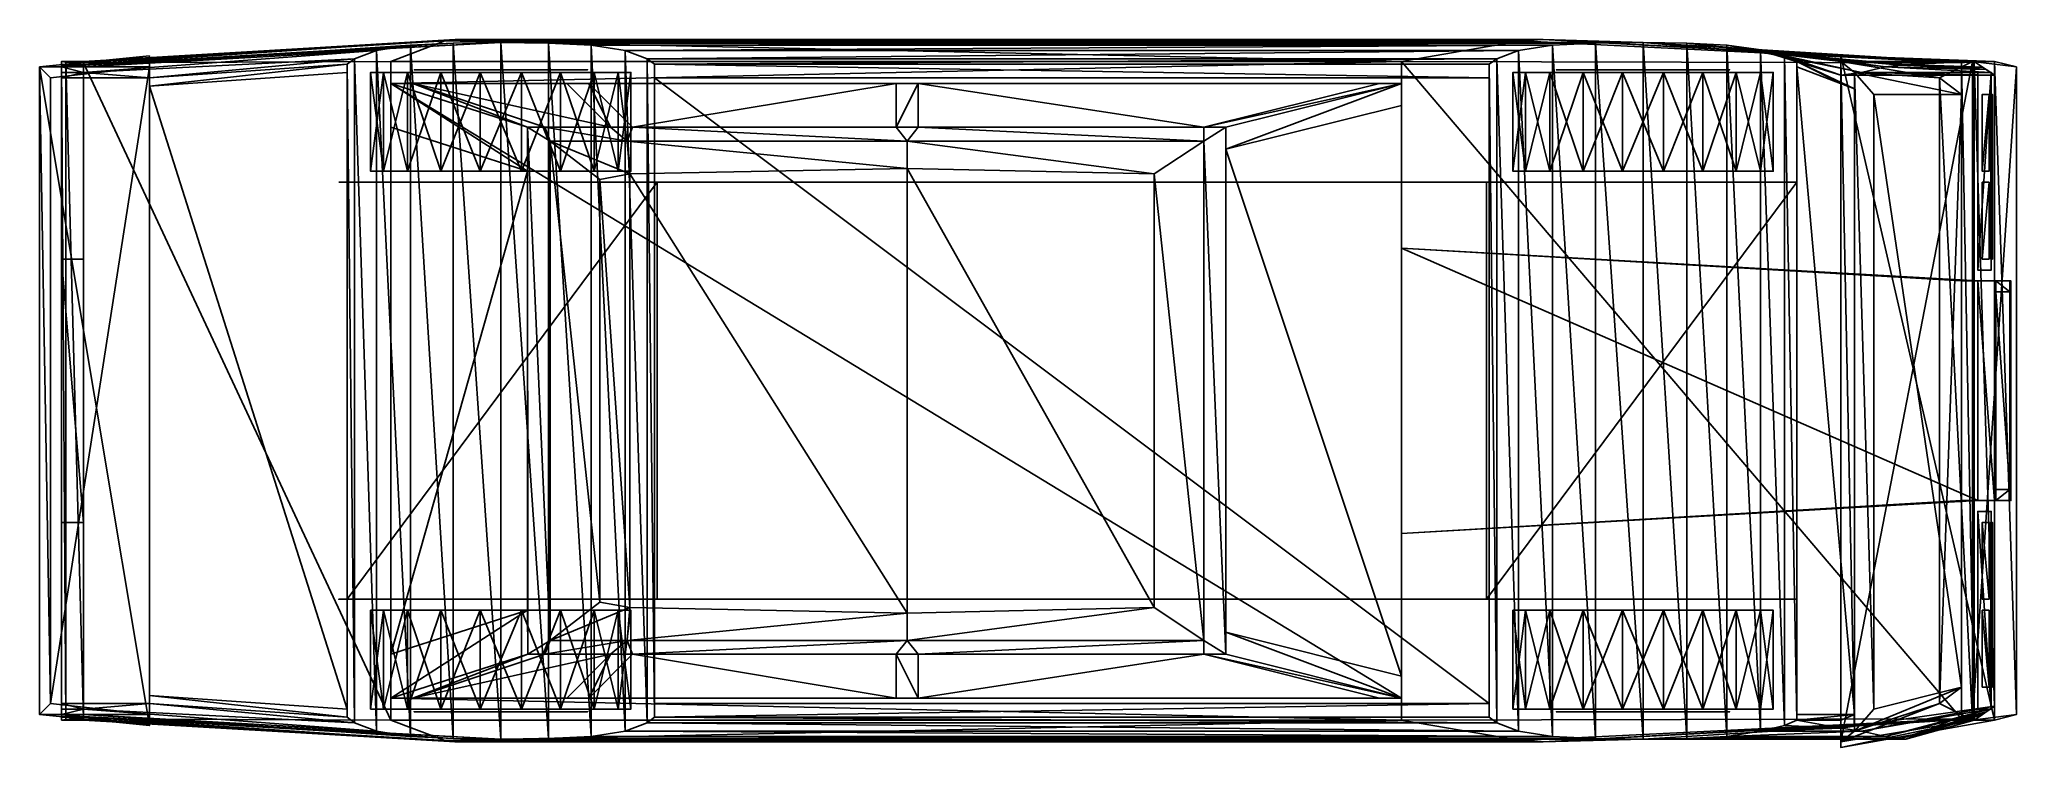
# Model space of a CAD drawing. Extents: x -756 to -576, y 543 to 608.
import ezdxf

# ---------------------------------------------------------------- set-up
doc = ezdxf.new("R2010")
doc.units = 0
for name, color, linetype in [('VV-BLACK', 8, 'CONTINUOUS'), ('VV-BODY', 16, 'CONTINUOUS'), ('VV-GLASS', 8, 'CONTINUOUS'), ('VV-HUB', 15, 'CONTINUOUS'), ('VV-LITE', 15, 'CONTINUOUS'), ('VV-RED', 9, 'CONTINUOUS'), ('VV-ROOF', 16, 'CONTINUOUS'), ('VV-SILV', 15, 'CONTINUOUS'), ('VV-TIRE', 8, 'CONTINUOUS'), ('VV-YELLO', 10, 'CONTINUOUS')]:
    doc.layers.add(name, color=color, linetype=linetype)

msp = doc.modelspace()

# ---------------------------------------------------------------- meshes
at = {"layer": 'VV-BLACK'}
mesh = msp.add_polyface(dxfattribs=at)
corners = [(-756, 605.499878, 17.999819), (-746, 606.499878, 17.99976), (-746, 545.499878, 17.999472), (-756, 546.499878, 17.999472), (-746.000977, 605.499878, 11.999017), (-746, 546.499878, 11.999673), (-755, 604.499878, 11.999316), (-755, 547.499878, 11.999673), (-704, 551.999878, 53.999763), (-702, 551.999878, 53.999763), (-706, 547.999878, 37.999924), (-708, 547.999878, 37.999924), (-678, 551.999878, 53.999763), (-676, 551.999878, 53.999763), (-676, 547.999878, 37.999924), (-678, 547.999878, 37.999924), (-577.892822, 584.999878, 32), (-576.607178, 584.999878, 20.000061), (-576.607178, 566.999878, 19.99971), (-577.892822, 566.999878, 32), (-724, 603.999878, 37.999897), (-632, 603.999878, 37.999897), (-632, 547.999878, 37.999924), (-724, 547.999878, 37.999924), (-704, 599.999878, 53.999706), (-702, 599.999878, 53.999706), (-706, 603.999878, 37.999897), (-708, 603.999878, 37.999897), (-678, 599.999878, 53.999706), (-676, 599.999878, 53.999706), (-676, 603.999878, 37.999897), (-678, 603.999878, 37.999897), (-590.759888, 604.999878, 10.688598), (-583.001282, 604.499878, 8.998828), (-581.00177, 602.999756, 5.998832), (-589.00177, 602.999756, 5.998832), (-581.001221, 548.999756, 5.99923), (-589.001221, 546.999756, 5.99923), (-590.759399, 544.999878, 10.689202), (-583.000916, 547.499756, 8.999524), (-580.000916, 605.999878, 13.999251), (-580.000488, 545.999878, 13.999578), (-592.000916, 605.999878, 13.999251), (-592.000488, 543.999878, 13.999578), (-578.000488, 605.999878, 18.999769), (-576.000488, 605.499878, 18.999769), (-576.000916, 605.499878, 13.999251), (-576.000488, 546.499878, 13.999578), (-576.000427, 546.499878, 18.999481), (-578.000427, 545.999878, 18.999481), (-592.000427, 543.499878, 18.999481), (-592.000488, 606.499878, 18.999769), (-596.000671, 605.499878, 10.688888), (-590.759521, 603.499878, 10.688888), (-590.759277, 546.499878, 10.689343), (-596.00061, 546.499878, 10.689343), (-602.356689, 607.499878, 23.859879), (-599.312073, 606.999878, 21.235069), (-599.312012, 544.999878, 21.234753), (-602.356323, 544.499878, 23.860092), (-597.134277, 606.499878, 17.856339), (-597.134216, 545.499878, 17.856043), (-596.00061, 605.999878, 13.999493), (-596.000488, 545.999878, 13.999578), (-610.000122, 607.736694, 26.071129), (-606.018982, 607.674194, 25.516977), (-606.018921, 544.325562, 25.517042), (-610.000122, 544.263062, 26.071152), (-621.330017, 606.999878, 20.2477), (-618.234985, 607.499878, 23.358469), (-618.234009, 544.499878, 23.358683), (-621.330017, 544.999878, 20.247381), (-614.331726, 607.674194, 25.364637), (-614.331482, 544.325562, 25.364693), (-624.000977, 604.499878, 7.999319), (-624.000977, 605.749878, 11.999217), (-624.000977, 546.249878, 11.999513), (-624.000977, 547.499878, 7.999457), (-623.315979, 606.249878, 16.334389), (-623.315979, 545.749878, 16.334112), (-700.000977, 604.499878, 7.999315), (-700.000977, 547.499878, 7.999451), (-705.770996, 607.499878, 23.326057), (-702.67395, 606.999878, 20.228989), (-702.67395, 544.999878, 20.228682), (-705.770996, 544.499878, 23.326271), (-700.686035, 606.249878, 16.326029), (-700.686035, 545.749878, 16.325752), (-700.000977, 605.749878, 11.999337), (-700.000977, 546.249878, 11.999635), (-722.229004, 607.499878, 23.326029), (-718.327026, 607.674194, 25.314617), (-718.327026, 544.325562, 25.314672), (-722.229004, 544.499878, 23.326242), (-714, 607.736694, 26.000017), (-714, 544.263062, 26.000042), (-709.67395, 607.674194, 25.314617), (-709.67395, 544.325562, 25.314672), (-728.000977, 604.999878, 8.99912), (-728.000977, 605.749878, 11.999217), (-728.000977, 546.249878, 11.999513), (-728.000977, 546.999878, 8.999591), (-727.314941, 606.249878, 16.32593), (-727.314941, 545.749878, 16.325663), (-725.327026, 606.999878, 20.228899), (-725.327026, 544.999878, 20.228592), (-746.000977, 603.749878, 11.999217), (-746.000977, 548.249878, 11.999513), (-728.000977, 556.999878, 8.999586), (-624.25, 556.999878, 8.999586), (-596.000671, 556.999878, 10.689253), (-596.00061, 556.999878, 27.000011), (-728.75, 556.999878, 27.000011), (-728.000977, 594.999878, 8.999233), (-624.25, 594.999878, 8.999233), (-596.000671, 594.999878, 10.688898), (-596.00061, 594.999878, 27.000008), (-728.75, 594.999878, 27.000008), (-699.75, 556.999878, 8.999586), (-699.75, 594.999878, 8.999233)]
mesh.append_faces([[corners[k] for k in face] for face in [(108, 111, 112)]], dxfattribs={"vtx0": -1})
mesh.append_faces([[corners[k] for k in face] for face in [(108, 110, 111)]], dxfattribs={"vtx0": -1, "vtx2": -1})
mesh.append_faces([[corners[k] for k in face] for face in [(117, 116, 113)]], dxfattribs={"vtx1": -1})
mesh.append_faces([[corners[k] for k in face] for face in [(116, 115, 113)]], dxfattribs={"vtx1": -1, "vtx2": -1})
mesh.append_faces([[corners[k] for k in face] for face in [(2, 1, 0), (0, 3, 2), (5, 4, 1), (1, 2, 5), (7, 6, 4), (4, 5, 7), (5, 2, 3), (3, 7, 5), (10, 9, 8), (8, 11, 10), (14, 13, 12), (12, 15, 14), (18, 17, 16), (16, 19, 18), (22, 21, 20), (20, 23, 22), (0, 1, 4), (4, 6, 0), (26, 25, 24), (24, 27, 26), (30, 29, 28), (28, 31, 30), (32, 33, 34), (34, 35, 32), (35, 34, 36), (36, 37, 35), (36, 39, 38), (38, 37, 36), (34, 33, 39), (39, 36, 34), (32, 35, 37), (37, 38, 32), (33, 40, 41), (41, 39, 33), (42, 40, 33), (33, 32, 42), (39, 41, 43), (43, 38, 39), (40, 44, 45), (45, 46, 40), (47, 46, 45), (45, 48, 47), (41, 40, 46), (46, 47, 41), (48, 49, 41), (41, 47, 48), (41, 49, 50), (50, 43, 41), (48, 45, 44), (44, 49, 48), (51, 44, 40), (40, 42, 51), (40, 42, 43), (43, 41, 40), (49, 44, 51), (51, 50, 49), (50, 51, 42), (42, 43, 50), (42, 32, 38), (38, 43, 42), (52, 53, 54), (54, 55, 52), (56, 57, 58), (58, 59, 56), (57, 60, 61), (61, 58, 57), (60, 62, 63), (63, 61, 60), (62, 52, 55), (55, 63, 62), (64, 65, 66), (66, 67, 64), (65, 56, 59), (59, 66, 65), (68, 69, 70), (70, 71, 68), (69, 72, 73), (73, 70, 69), (72, 64, 67), (67, 73, 72), (74, 75, 76), (76, 77, 74), (75, 78, 79), (79, 76, 75), (78, 68, 71), (71, 79, 78), (80, 74, 77), (77, 81, 80), (82, 83, 84), (84, 85, 82), (83, 86, 87), (87, 84, 83), (86, 88, 89), (89, 87, 86), (88, 80, 81), (81, 89, 88), (90, 91, 92), (92, 93, 90), (91, 94, 95), (95, 92, 91), (94, 96, 97), (97, 95, 94), (96, 82, 85), (85, 97, 96), (98, 99, 100), (100, 101, 98), (99, 102, 103), (103, 100, 99), (102, 104, 105), (105, 103, 102), (104, 90, 93), (93, 105, 104), (106, 98, 101), (101, 107, 106), (7, 3, 0), (0, 6, 7), (108, 109, 110), (115, 114, 113), (119, 118, 108), (108, 113, 119), (115, 110, 109), (109, 114, 115)]], dxfattribs={"vtx2": -1})
at = {"layer": 'VV-BODY'}
mesh = msp.add_polyface(dxfattribs=at)
corners = [(-754, 605.999878, 28.652649), (-753.599976, 605.999878, 33.999996), (-753.599976, 545.999878, 34.000004), (-754, 545.999878, 28.652653), (-752, 605.874878, 35.120228), (-752, 546.124878, 35.120255), (-724, 605.999878, 37.999836), (-724, 545.999878, 37.999844), (-632, 605.999878, 37.999817), (-580.99353, 605.874878, 32.114517), (-580.99353, 546.124878, 32.114555), (-632, 545.999878, 37.999825), (-579.8479, 605.999878, 31.011627), (-579.8479, 545.999878, 31.011631), (-578.00061, 604.749878, 18.999609), (-578.000488, 547.249878, 18.999691), (-632, 588.999878, 37.999908), (-579.523682, 585.999878, 33.141079), (-579.523682, 565.999878, 33.141079), (-632, 562.999878, 37.99992), (-724, 547.999878, 37.999924), (-632, 547.999878, 37.999893), (-754, 587.999878, 28.652649), (-752, 587.999878, 28.652649), (-752, 563.999878, 28.652653), (-754, 563.999878, 28.652653), (-752, 587.999878, 17.999708), (-752, 563.999878, 18.000063), (-724, 603.999878, 37.999916), (-632, 603.999878, 37.999886), (-632, 562.999878, 37.99992), (-579.523682, 565.999878, 33.141079), (-580.993408, 565.999878, 32.11462), (-579.8479, 565.999878, 31.011339), (-578, 565.999878, 19), (-752, 546.124878, 35.120255), (-724, 545.999878, 37.999844), (-719.098999, 544.124878, 32.119164), (-632, 545.999878, 37.999855), (-621.142029, 544.124878, 32.115894), (-580.99353, 546.124878, 32.114555), (-579.8479, 545.999878, 31.011341), (-581.919189, 545.999878, 31.011211), (-619.098999, 543.999878, 31.008713), (-718.168945, 543.999878, 31.002123), (-752, 545.999878, 34.000153), (-753.599976, 545.999878, 34.000004), (-752, 545.999878, 28.652653), (-754, 545.999878, 28.652653), (-752, 546.263062, 26.000042), (-714.015015, 544.263062, 26.000042), (-610.000122, 544.263062, 26.071152), (-586.06543, 544.263062, 26.071213), (-579.087891, 546.513916, 26.071291), (-579.002686, 546.571777, 25.517271), (-586.530579, 544.325562, 25.517042), (-578.747803, 546.744141, 23.860092), (-587.921082, 544.499878, 23.860092), (-578.344116, 547.017395, 21.235043), (-590.124329, 544.999878, 21.235043), (-578.000488, 547.249878, 18.999691), (-592.000488, 545.249878, 18.999691), (-596.000488, 545.999878, 13.999578), (-592.000488, 545.999878, 13.999578), (-590.759277, 546.499878, 10.689172), (-596.00061, 546.499878, 10.689172), (-597.134216, 545.499878, 17.856333), (-599.312073, 544.999878, 21.235043), (-602.356323, 544.499878, 23.860092), (-606.018921, 544.325562, 25.517042), (-614.331482, 544.325562, 25.364693), (-709.67395, 544.325562, 25.314672), (-705.770996, 544.499878, 23.326271), (-618.234009, 544.499878, 23.358683), (-621.330017, 544.999878, 20.247671), (-702.67395, 544.999878, 20.228971), (-700.686035, 545.749878, 16.326042), (-623.315979, 545.749878, 16.334402), (-624.000977, 546.249878, 11.999341), (-700.000977, 546.249878, 11.999461), (-624.000977, 547.499878, 7.999339), (-700.000977, 547.499878, 7.999333), (-752, 546.325562, 25.314672), (-718.327026, 544.325562, 25.314672), (-722.229004, 544.499878, 23.326242), (-752, 546.499878, 23.326242), (-725.327026, 544.999878, 20.228882), (-752, 546.999878, 20.228882), (-727.314941, 545.749878, 16.325953), (-746, 547.499878, 17.999762), (-752, 547.499878, 17.999762), (-728.000977, 546.249878, 11.999341), (-746.000977, 548.249878, 11.999486), (-728.000977, 546.999878, 8.999564), (-632, 588.999878, 37.999908), (-579.523682, 585.999878, 33.141079), (-580.993408, 585.999878, 32.11462), (-579.8479, 585.999878, 31.011683), (-578, 585.999878, 19.000008), (-752, 605.874878, 35.120228), (-724, 605.999878, 37.999798), (-719.098999, 607.874878, 32.119125), (-632, 605.999878, 37.999798), (-621.142029, 607.874878, 32.115868), (-580.99353, 605.874878, 32.114517), (-579.8479, 605.999878, 31.011681), (-581.919189, 605.999878, 31.011551), (-619.098999, 607.999878, 31.009052), (-718.168945, 607.999878, 31.002462), (-752, 605.999878, 34.000145), (-753.599976, 605.999878, 33.999996), (-752, 605.999878, 28.652649), (-754, 605.999878, 28.652649), (-752, 605.736694, 26.000017), (-714.015015, 607.736694, 26.000017), (-610.000122, 607.736694, 26.071129), (-586.065491, 605.736694, 26.071188), (-579.087891, 605.486511, 26.071287), (-579.002686, 605.428589, 25.517267), (-586.530823, 605.674194, 25.516977), (-578.74823, 605.255798, 23.859869), (-587.921509, 605.499878, 23.859869), (-578.344177, 604.981689, 21.234999), (-590.12439, 604.999878, 21.234999), (-578.00061, 604.749878, 18.999609), (-592.00061, 604.749878, 18.999609), (-596.00061, 605.999878, 13.999493), (-592.00061, 603.999878, 13.999462), (-590.759521, 603.499878, 10.689033), (-596.000671, 605.499878, 10.689059), (-597.134277, 606.499878, 17.856276), (-599.312073, 606.999878, 21.234999), (-602.356689, 607.499878, 23.859869), (-606.018982, 607.674194, 25.516977), (-614.331726, 607.674194, 25.364637), (-709.67395, 607.674194, 25.314617), (-705.770996, 607.499878, 23.326057), (-618.234985, 607.499878, 23.358469), (-621.330017, 606.999878, 20.247639), (-702.67395, 606.999878, 20.228928), (-700.686035, 606.249878, 16.325966), (-623.315979, 606.249878, 16.334335), (-624.000977, 605.749878, 11.999389), (-700.000977, 605.749878, 11.999509), (-624.000977, 604.499878, 7.999198), (-700.000977, 604.499878, 7.999193), (-752, 605.674194, 25.314608), (-718.327026, 607.674194, 25.314608), (-722.229004, 607.499878, 23.326029), (-752, 605.499878, 23.326029), (-725.327026, 606.999878, 20.228828), (-752, 604.999878, 20.228828), (-727.314941, 606.249878, 16.325876), (-746, 604.499878, 17.999699), (-752, 604.499878, 17.999699), (-728.000977, 605.749878, 11.999389), (-746.000977, 603.749878, 11.999362), (-728.000977, 604.999878, 8.999263)]
mesh.append_faces([[corners[k] for k in face] for face in [(32, 31, 30), (33, 31, 32), (34, 31, 33), (37, 36, 35), (40, 38, 39), (42, 41, 40), (46, 45, 35), (44, 45, 47), (87, 90, 89), (93, 91, 92), (94, 95, 96), (96, 95, 97), (97, 95, 98), (99, 100, 101), (103, 102, 104), (104, 105, 106), (99, 109, 110), (111, 109, 108), (153, 154, 151), (156, 155, 157)]])
mesh.append_faces([[corners[k] for k in face] for face in [(2, 1, 0), (0, 3, 2), (5, 4, 1), (1, 2, 5), (7, 6, 4), (4, 5, 7), (10, 9, 8), (8, 11, 10), (13, 12, 9), (9, 10, 13), (15, 14, 12), (12, 13, 15), (16, 17, 18), (18, 19, 16), (11, 21, 20), (20, 7, 11), (22, 23, 24), (24, 25, 22), (23, 26, 27), (27, 24, 23), (28, 29, 8), (8, 6, 28), (38, 36, 37), (37, 39, 38), (43, 42, 40), (40, 39, 43), (44, 43, 39), (39, 37, 44), (45, 44, 37), (37, 35, 45), (47, 45, 46), (46, 48, 47), (44, 47, 49), (49, 50, 44), (43, 44, 50), (50, 51, 43), (42, 43, 51), (51, 52, 42), (41, 42, 52), (52, 53, 41), (54, 53, 52), (52, 55, 54), (56, 54, 55), (55, 57, 56), (58, 56, 57), (57, 59, 58), (60, 58, 59), (59, 61, 60), (64, 63, 62), (62, 65, 64), (61, 66, 62), (62, 63, 61), (67, 66, 61), (61, 59, 67), (68, 67, 59), (59, 57, 68), (69, 68, 57), (57, 55, 69), (51, 69, 55), (55, 52, 51), (71, 70, 51), (51, 50, 71), (70, 71, 72), (72, 73, 70), (75, 74, 73), (73, 72, 75), (74, 75, 76), (76, 77, 74), (79, 78, 77), (77, 76, 79), (80, 78, 79), (79, 81, 80), (50, 49, 82), (82, 83, 50), (85, 84, 83), (83, 82, 85), (86, 84, 85), (85, 87, 86), (88, 86, 87), (87, 89, 88), (91, 88, 89), (89, 92, 91), (101, 100, 102), (102, 103, 101), (104, 106, 107), (107, 103, 104), (103, 107, 108), (108, 101, 103), (101, 108, 109), (109, 99, 101), (110, 109, 111), (111, 112, 110), (113, 111, 108), (108, 114, 113), (114, 108, 107), (107, 115, 114), (115, 107, 106), (106, 116, 115), (116, 106, 105), (105, 117, 116), (116, 117, 118), (118, 119, 116), (119, 118, 120), (120, 121, 119), (121, 120, 122), (122, 123, 121), (123, 122, 124), (124, 125, 123), (126, 127, 128), (128, 129, 126), (126, 130, 125), (125, 127, 126), (125, 130, 131), (131, 123, 125), (123, 131, 132), (132, 121, 123), (121, 132, 133), (133, 119, 121), (119, 133, 115), (115, 116, 119), (115, 134, 135), (135, 114, 115), (136, 135, 134), (134, 137, 136), (137, 138, 139), (139, 136, 137), (140, 139, 138), (138, 141, 140), (141, 142, 143), (143, 140, 141), (143, 142, 144), (144, 145, 143), (146, 113, 114), (114, 147, 146), (147, 148, 149), (149, 146, 147), (149, 148, 150), (150, 151, 149), (151, 150, 152), (152, 153, 151), (153, 152, 155), (155, 156, 153)]], dxfattribs={"vtx2": -1})
at = {"layer": 'VV-GLASS'}
mesh = msp.add_polyface(dxfattribs=at)
corners = [(-724, 551.999878, 37.999943), (-724, 599.999878, 37.999626), (-711.55603, 595.999878, 53.99976), (-711.55603, 555.999878, 53.999508), (-632, 549.999878, 37.999855), (-632, 601.999878, 37.999878), (-648, 597.999878, 53.999435), (-648, 553.999878, 53.999825), (-650, 551.999878, 53.999825), (-676, 551.999878, 53.999825), (-676, 547.999878, 37.999943), (-634, 547.999878, 37.999943), (-678, 547.999878, 37.999943), (-678, 551.999878, 53.999825), (-702, 551.999878, 53.999825), (-706, 547.999878, 37.999943), (-722, 547.999878, 37.999943), (-708, 547.999878, 37.999943), (-704, 551.999878, 53.999825), (-710, 551.999878, 53.999825), (-650, 599.999878, 53.999435), (-676, 599.999878, 53.999435), (-676, 603.999878, 37.999847), (-634, 603.999878, 37.999847), (-678, 603.999878, 37.999847), (-678, 599.999878, 53.999435), (-702, 599.999878, 53.999435), (-706, 603.999878, 37.999847), (-722, 603.999878, 37.999847), (-708, 603.999878, 37.999847), (-704, 599.999878, 53.999435), (-710, 599.999878, 53.999435)]
mesh.append_faces([[corners[k] for k in face] for face in [(2, 1, 0), (0, 3, 2), (6, 5, 4), (4, 7, 6), (10, 9, 8), (8, 11, 10), (14, 13, 12), (12, 15, 14), (18, 17, 16), (16, 19, 18), (22, 21, 20), (20, 23, 22), (26, 25, 24), (24, 27, 26), (30, 29, 28), (28, 31, 30)]], dxfattribs={"vtx2": -1})
at = {"layer": 'VV-HUB'}
mesh = msp.add_polyface(dxfattribs=at)
corners = [(-617.901001, 605.249878, 13.095237), (-617.127991, 605.249878, 15.475667), (-615.656921, 605.249878, 17.500618), (-613.632019, 605.249878, 18.971819), (-611.251526, 605.249878, 19.745268), (-608.748474, 605.249878, 19.745277), (-606.368103, 605.249878, 18.971819), (-604.343079, 605.249878, 17.500608), (-602.871887, 605.249878, 15.475687), (-602.098511, 605.249878, 13.095237), (-602.098511, 605.249878, 10.592287), (-602.871887, 605.249878, 8.211846), (-604.343079, 605.249878, 6.186975), (-606.368103, 605.249878, 4.715773), (-608.748474, 605.249878, 3.942237), (-611.251526, 605.249878, 3.94223), (-613.632019, 605.249878, 4.71578), (-615.656921, 605.249878, 6.18699), (-617.127991, 605.249878, 8.211833), (-617.901001, 605.249878, 10.592287), (-617.901001, 546.749878, 13.095243), (-617.127991, 546.749878, 15.475673), (-615.656921, 546.749878, 17.500622), (-613.632019, 546.749878, 18.971823), (-611.251526, 546.749878, 19.745272), (-608.748474, 546.749878, 19.745281), (-606.368103, 546.749878, 18.971823), (-604.343079, 546.749878, 17.500612), (-602.871887, 546.749878, 15.475693), (-602.098511, 546.749878, 13.095243), (-602.098511, 546.749878, 10.592293), (-602.871887, 546.749878, 8.211852), (-604.343079, 546.749878, 6.186892), (-606.368103, 546.749878, 4.71569), (-608.748474, 546.749878, 3.94233), (-611.251526, 546.749878, 3.942323), (-613.632019, 546.749878, 4.715697), (-615.656921, 546.749878, 6.186907), (-617.127991, 546.749878, 8.211839), (-617.901001, 546.749878, 10.592293), (-721.901001, 605.249878, 13.095237), (-721.128052, 605.249878, 15.475667), (-719.656982, 605.249878, 17.500618), (-717.631958, 605.249878, 18.971819), (-715.250977, 605.249878, 19.745268), (-712.749023, 605.249878, 19.745277), (-710.368042, 605.249878, 18.971819), (-708.343018, 605.249878, 17.500608), (-706.871948, 605.249878, 15.475687), (-706.098999, 605.249878, 13.095237), (-706.098999, 605.249878, 10.592287), (-706.871948, 605.249878, 8.211846), (-708.343018, 605.249878, 6.186975), (-710.368042, 605.249878, 4.715773), (-712.749023, 605.249878, 3.942237), (-715.250977, 605.249878, 3.94223), (-717.631958, 605.249878, 4.71578), (-719.656982, 605.249878, 6.18699), (-721.128052, 605.249878, 8.211833), (-721.901001, 605.249878, 10.592287), (-721.901001, 546.749878, 13.095243), (-721.128052, 546.749878, 15.475673), (-719.656982, 546.749878, 17.500622), (-717.631958, 546.749878, 18.971823), (-715.250977, 546.749878, 19.745272), (-712.749023, 546.749878, 19.745281), (-710.368042, 546.749878, 18.971823), (-708.343018, 546.749878, 17.500612), (-706.871948, 546.749878, 15.475693), (-706.098999, 546.749878, 13.095243), (-706.098999, 546.749878, 10.592293), (-706.871948, 546.749878, 8.211852), (-708.343018, 546.749878, 6.186892), (-710.368042, 546.749878, 4.71569), (-712.749023, 546.749878, 3.94233), (-715.250977, 546.749878, 3.942323), (-717.631958, 546.749878, 4.715697), (-719.656982, 546.749878, 6.186907), (-721.128052, 546.749878, 8.211839), (-721.901001, 546.749878, 10.592293)]
mesh.append_faces([[corners[k] for k in face] for face in [(0, 18, 19), (40, 58, 59)]], dxfattribs={"vtx0": -1})
mesh.append_faces([[corners[k] for k in face] for face in [(0, 2, 3), (0, 3, 4), (0, 4, 5), (0, 5, 6), (0, 6, 7), (0, 7, 8), (0, 8, 9), (0, 9, 10), (0, 10, 11), (0, 11, 12), (0, 12, 13), (0, 13, 14), (0, 14, 15), (0, 15, 16), (0, 16, 17), (0, 17, 18), (40, 42, 43), (40, 43, 44), (40, 44, 45), (40, 45, 46), (40, 46, 47), (40, 47, 48), (40, 48, 49), (40, 49, 50), (40, 50, 51), (40, 51, 52), (40, 52, 53), (40, 53, 54), (40, 54, 55), (40, 55, 56), (40, 56, 57), (40, 57, 58)]], dxfattribs={"vtx0": -1, "vtx2": -1})
mesh.append_faces([[corners[k] for k in face] for face in [(39, 38, 20), (79, 78, 60)]], dxfattribs={"vtx1": -1})
mesh.append_faces([[corners[k] for k in face] for face in [(23, 22, 20), (24, 23, 20), (25, 24, 20), (26, 25, 20), (27, 26, 20), (28, 27, 20), (29, 28, 20), (30, 29, 20), (31, 30, 20), (32, 31, 20), (33, 32, 20), (34, 33, 20), (35, 34, 20), (36, 35, 20), (37, 36, 20), (38, 37, 20), (63, 62, 60), (64, 63, 60), (65, 64, 60), (66, 65, 60), (67, 66, 60), (68, 67, 60), (69, 68, 60), (70, 69, 60), (71, 70, 60), (72, 71, 60), (73, 72, 60), (74, 73, 60), (75, 74, 60), (76, 75, 60), (77, 76, 60), (78, 77, 60)]], dxfattribs={"vtx1": -1, "vtx2": -1})
mesh.append_faces([[corners[k] for k in face] for face in [(0, 1, 2), (22, 21, 20), (40, 41, 42), (62, 61, 60)]], dxfattribs={"vtx2": -1})
at = {"layer": 'VV-LITE'}
mesh = msp.add_polyface(dxfattribs=at)
corners = [(-754, 563.999878, 28.652653), (-752, 563.999878, 28.652653), (-752, 563.999878, 23.326323), (-754, 563.999878, 23.326323), (-754, 557.999878, 23.326323), (-754, 557.999878, 28.652653), (-578.346191, 563.999878, 24.500002), (-578.192322, 563.999878, 23.500002), (-578.192322, 548.999878, 23.500002), (-578.346191, 548.999878, 24.500002), (-579.115417, 563.999878, 29.500002), (-578.5, 563.999878, 25.500002), (-578.5, 556.999878, 25.500002), (-579.115417, 556.999878, 29.500002), (-579.115417, 555.999878, 29.500002), (-578.5, 555.999878, 25.500002), (-578.5, 548.999878, 25.500002), (-579.115417, 548.999878, 29.500002), (-754, 587.999878, 28.652649), (-752, 587.999878, 28.652649), (-752, 587.999878, 23.326319), (-754, 587.999878, 23.326319), (-754, 593.999878, 23.326319), (-754, 593.999878, 28.652649), (-578.346191, 587.999878, 24.499998), (-578.192322, 587.999878, 23.499998), (-578.192322, 602.999878, 23.499998), (-578.346191, 602.999878, 24.499998), (-579.115417, 587.999878, 29.499998), (-578.5, 587.999878, 25.499998), (-578.5, 594.999878, 25.499998), (-579.115417, 594.999878, 29.499998), (-579.115417, 595.999878, 29.499998), (-578.5, 595.999878, 25.499998), (-578.5, 602.999878, 25.499998), (-579.115417, 602.999878, 29.499998)]
mesh.append_faces([[corners[k] for k in face] for face in [(0, 1, 2), (2, 3, 0), (0, 3, 4), (4, 5, 0), (8, 7, 6), (6, 9, 8), (12, 11, 10), (10, 13, 12), (16, 15, 14), (14, 17, 16), (20, 19, 18), (18, 21, 20), (22, 21, 18), (18, 23, 22), (24, 25, 26), (26, 27, 24), (28, 29, 30), (30, 31, 28), (32, 33, 34), (34, 35, 32)]], dxfattribs={"vtx2": -1})
at = {"layer": 'VV-RED'}
mesh = msp.add_polyface(dxfattribs=at)
corners = [(-754, 563.999878, 23.326323), (-752, 563.999878, 23.326323), (-752, 563.999878, 18.000002), (-754, 563.999878, 18.000002), (-754, 563.999878, 20.229033), (-754, 546.999878, 20.228882), (-754, 546.499878, 23.326242), (-754, 547.499878, 17.999762), (-752, 546.499878, 23.326242), (-752, 546.999878, 20.228882), (-752, 547.499878, 17.999762), (-754, 557.999878, 28.652653), (-754, 557.999878, 23.326323), (-754, 551.999878, 23.326323), (-754, 551.999878, 28.652653), (-754, 587.999878, 23.326319), (-752, 587.999878, 23.326319), (-752, 587.999878, 17.999998), (-754, 587.999878, 17.999998), (-754, 587.999878, 20.229029), (-754, 604.999878, 20.228828), (-754, 605.499878, 23.326029), (-754, 604.499878, 17.999699), (-752, 605.499878, 23.326029), (-752, 604.999878, 20.228828), (-752, 604.499878, 17.999699), (-754, 593.999878, 28.652649), (-754, 593.999878, 23.326319), (-754, 599.999878, 23.326319), (-754, 599.999878, 28.652649)]
mesh.append_faces([[corners[k] for k in face] for face in [(0, 1, 2), (2, 3, 0), (0, 4, 5), (5, 6, 0), (4, 3, 7), (7, 5, 4), (9, 8, 6), (6, 5, 9), (9, 5, 7), (7, 10, 9), (11, 12, 13), (13, 14, 11), (17, 16, 15), (15, 18, 17), (20, 19, 15), (15, 21, 20), (22, 18, 19), (19, 20, 22), (21, 23, 24), (24, 20, 21), (22, 20, 24), (24, 25, 22), (28, 27, 26), (26, 29, 28)]], dxfattribs={"vtx2": -1})
at = {"layer": 'VV-ROOF'}
mesh = msp.add_polyface(dxfattribs=at)
corners = [(-724, 603.999878, 37.999935), (-724, 599.999878, 37.999626), (-711.55603, 595.999878, 53.99976), (-711.55603, 599.999878, 53.999435), (-710, 599.999878, 53.999565), (-722, 603.999878, 37.999935), (-650, 599.999878, 53.999626), (-648, 599.999878, 53.999565), (-632, 603.999878, 37.999935), (-634, 603.999878, 37.999935), (-648, 597.999878, 53.999435), (-632, 601.999878, 37.999626), (-632, 547.999878, 37.999691), (-632, 549.999878, 37.999943), (-648, 553.999878, 53.999825), (-648, 552, 53.999825), (-650, 552, 53.999886), (-634, 547.999878, 37.999691), (-722, 547.999878, 37.999691), (-710, 552, 53.999825), (-711.555725, 552, 53.999825), (-724, 547.999878, 37.999691), (-711.55603, 555.999878, 53.999508), (-724, 551.999878, 37.999943), (-709.500122, 553.25, 55.000004), (-702.5, 553.25, 55.000004), (-704, 552, 53.999825), (-702, 552, 53.999825), (-677, 553.25, 55.000004), (-678, 552, 53.999825), (-676, 552, 53.999695), (-650, 553.25, 55.000004), (-654.5, 556.25, 55.874748), (-677, 555.75, 55.999748), (-702.25, 556.25, 55.874748), (-705, 556.75, 55.749748), (-709.5, 598.749878, 54.999744), (-705, 595.249878, 55.75), (-702.25, 595.749878, 55.875), (-677, 596.249878, 56), (-654.5, 595.749878, 55.875), (-650, 598.749878, 54.999744), (-702.5, 598.749878, 54.999744), (-704, 599.999878, 53.999565), (-702, 599.999878, 53.999565), (-677, 598.749878, 54.999744), (-678, 599.999878, 53.999565), (-676, 599.999878, 53.999435)]
mesh.append_faces([[corners[k] for k in face] for face in [(19, 24, 20), (27, 25, 26), (30, 28, 29), (15, 31, 16), (3, 36, 4), (43, 42, 44), (46, 45, 47), (6, 41, 7)]])
mesh.append_faces([[corners[k] for k in face] for face in [(0, 1, 2), (2, 3, 0), (3, 4, 5), (5, 0, 3), (6, 7, 8), (8, 9, 6), (10, 11, 8), (8, 7, 10), (12, 13, 14), (14, 15, 12), (12, 15, 16), (16, 17, 12), (18, 19, 20), (20, 21, 18), (22, 23, 21), (21, 20, 22), (25, 24, 19), (19, 26, 25), (28, 25, 27), (27, 29, 28), (31, 28, 30), (30, 16, 31), (28, 31, 32), (32, 33, 28), (25, 28, 33), (33, 34, 25), (24, 25, 34), (34, 35, 24), (24, 36, 3), (3, 20, 24), (35, 37, 36), (36, 24, 35), (34, 38, 37), (37, 35, 34), (33, 39, 38), (38, 34, 33), (32, 40, 39), (39, 33, 32), (31, 41, 40), (40, 32, 31), (15, 7, 41), (41, 31, 15), (4, 36, 42), (42, 43, 4), (44, 42, 45), (45, 46, 44), (47, 45, 41), (41, 6, 47), (40, 41, 45), (45, 39, 40), (39, 45, 42), (42, 38, 39), (38, 42, 36), (36, 37, 38)]], dxfattribs={"vtx2": -1})
at = {"layer": 'VV-SILV'}
mesh = msp.add_polyface(dxfattribs=at)
corners = [(-579.523682, 565.999878, 33.141079), (-578, 565.999878, 33), (-576.5, 565.999878, 19), (-578, 565.999878, 19), (-578, 585.999878, 33), (-577.892822, 585.999878, 32), (-577.892822, 565.999878, 32), (-576.5, 585.999878, 19), (-576.607178, 585.999878, 20), (-576.607178, 565.999878, 20), (-579.523682, 585.999878, 33.141079), (-579.519226, 564.999878, 30.500063), (-578.288513, 564.999878, 22.500002), (-578.288513, 546.999878, 22.500002), (-579.519226, 546.999878, 30.500002), (-578, 585.999878, 19), (-579.519226, 586.999878, 30.499708), (-578.288513, 586.999878, 22.499998), (-578.288818, 604.999878, 22.499798), (-579.519226, 604.999878, 30.499998), (-576.607178, 566.999878, 20), (-577.892822, 566.999878, 32), (-576.607178, 584.999878, 20), (-577.892822, 584.999878, 32)]
mesh.append_faces([[corners[k] for k in face] for face in [(2, 1, 0), (0, 3, 2), (6, 5, 4), (4, 1, 6), (7, 8, 9), (9, 2, 7), (1, 4, 10), (10, 0, 1), (13, 12, 11), (11, 14, 13), (10, 4, 7), (7, 15, 10), (16, 17, 18), (18, 19, 16), (6, 9, 20), (20, 21, 6), (22, 8, 5), (5, 23, 22)]], dxfattribs={"vtx2": -1})
at = {"layer": 'VV-TIRE'}
mesh = msp.add_polyface(dxfattribs=at)
corners = [(-714, 604.999878, 11.843747), (-715.876953, 604.999756, 23.696037), (-712.123047, 604.999756, 23.696037), (-719.447998, 604.999756, 22.535849), (-722.484985, 604.999878, 20.329048), (-724.692017, 604.999878, 17.291649), (-725.852051, 604.999878, 13.720977), (-725.852051, 604.999878, 9.966542), (-724.692017, 604.999878, 6.395937), (-722.484985, 604.999878, 3.358464), (-719.447998, 604.999878, 1.151664), (-715.876953, 604.999878, -0.00852), (-712.123047, 604.999878, -0.008514), (-715.876953, 595.999756, 23.696037), (-712.123047, 595.999756, 23.696037), (-719.447998, 595.999756, 22.535849), (-722.484985, 595.999878, 20.329048), (-724.692017, 595.999878, 17.291649), (-725.852051, 595.999878, 13.720978), (-725.852051, 595.999878, 9.966543), (-724.692017, 595.999878, 6.39585), (-722.484985, 595.999878, 3.358465), (-719.447998, 595.999878, 1.151664), (-715.876953, 595.999878, -0.00852), (-714, 595.999878, 11.843748)]
mesh.append_faces([[corners[k] for k in face] for face in [(0, 1, 2), (0, 3, 1), (0, 4, 3), (0, 5, 4), (0, 6, 5), (0, 7, 6), (0, 8, 7), (0, 9, 8), (0, 10, 9), (0, 11, 10), (0, 12, 11)]])
mesh.append_faces([[corners[k] for k in face] for face in [(1, 13, 14), (3, 15, 13), (13, 1, 3), (4, 16, 15), (15, 3, 4), (5, 17, 16), (16, 4, 5), (6, 18, 17), (17, 5, 6), (7, 19, 18), (18, 6, 7), (8, 20, 19), (19, 7, 8), (9, 21, 20), (20, 8, 9), (10, 22, 21), (21, 9, 10), (11, 23, 22), (22, 10, 11), (23, 11, 12), (24, 13, 15), (24, 15, 16), (24, 16, 17), (24, 17, 18), (24, 18, 19), (24, 19, 20), (24, 20, 21), (24, 21, 22), (24, 22, 23)]], dxfattribs={"vtx2": -1})
mesh = msp.add_polyface(dxfattribs=at)
corners = [(-714, 604.999878, 11.843747), (-708.552002, 604.999878, 1.151669), (-712.123047, 604.999878, -0.008514), (-705.515015, 604.999878, 3.358466), (-703.307983, 604.999878, 6.395938), (-702.147949, 604.999878, 9.966541), (-702.147949, 604.999878, 13.720977), (-703.307983, 604.999878, 17.291649), (-705.515015, 604.999878, 20.329048), (-708.552002, 604.999756, 22.535849), (-712.123047, 604.999756, 23.696037), (-708.552002, 595.999878, 1.15167), (-712.123047, 595.999878, -0.008514), (-705.515015, 595.999878, 3.358467), (-703.307983, 595.999878, 6.395851), (-702.147949, 595.999878, 9.966542), (-702.147949, 595.999878, 13.720978), (-703.307983, 595.999878, 17.291649), (-705.515015, 595.999878, 20.329048), (-708.552002, 595.999756, 22.535849), (-712.123047, 595.999756, 23.696037), (-715.876953, 604.999756, 23.696037), (-715.876953, 595.999878, -0.00852), (-714, 595.999878, 11.843748), (-715.876953, 595.999756, 23.696037)]
mesh.append_faces([[corners[k] for k in face] for face in [(0, 1, 2), (0, 3, 1), (0, 4, 3), (0, 5, 4), (0, 6, 5), (0, 7, 6), (0, 8, 7), (0, 9, 8), (0, 10, 9)]])
mesh.append_faces([[corners[k] for k in face] for face in [(1, 11, 12), (12, 2, 1), (3, 13, 11), (11, 1, 3), (4, 14, 13), (13, 3, 4), (5, 15, 14), (14, 4, 5), (6, 16, 15), (15, 5, 6), (7, 17, 16), (16, 6, 7), (8, 18, 17), (17, 7, 8), (9, 19, 18), (18, 8, 9), (10, 20, 19), (19, 9, 10), (20, 10, 21), (2, 12, 22), (23, 12, 11), (23, 11, 13), (23, 13, 14), (23, 14, 15), (23, 15, 16), (23, 16, 17), (23, 17, 18), (23, 18, 19), (23, 19, 20), (23, 20, 24), (23, 22, 12)]], dxfattribs={"vtx2": -1})
mesh = msp.add_polyface(dxfattribs=at)
corners = [(-610, 604.999878, 11.843747), (-611.877197, 604.999756, 23.696037), (-608.122803, 604.999756, 23.696037), (-615.447876, 604.999756, 22.535849), (-618.484985, 604.999878, 20.329048), (-620.692017, 604.999878, 17.291649), (-621.85199, 604.999878, 13.720977), (-621.85199, 604.999878, 9.966542), (-620.692017, 604.999878, 6.395937), (-618.484985, 604.999878, 3.358464), (-615.447876, 604.999878, 1.151664), (-611.877197, 604.999878, -0.00852), (-608.122803, 604.999878, -0.008514), (-611.877197, 595.999756, 23.696037), (-608.122803, 595.999756, 23.696037), (-615.447876, 595.999756, 22.535849), (-618.484985, 595.999878, 20.329048), (-620.692017, 595.999878, 17.291649), (-621.85199, 595.999878, 13.720978), (-621.85199, 595.999878, 9.966543), (-620.692017, 595.999878, 6.39585), (-618.484985, 595.999878, 3.358465), (-615.447876, 595.999878, 1.151664), (-611.877197, 595.999878, -0.00852), (-610, 595.999878, 11.843748)]
mesh.append_faces([[corners[k] for k in face] for face in [(0, 1, 2), (0, 3, 1), (0, 4, 3), (0, 5, 4), (0, 6, 5), (0, 7, 6), (0, 8, 7), (0, 9, 8), (0, 10, 9), (0, 11, 10), (0, 12, 11)]])
mesh.append_faces([[corners[k] for k in face] for face in [(1, 13, 14), (3, 15, 13), (13, 1, 3), (4, 16, 15), (15, 3, 4), (5, 17, 16), (16, 4, 5), (6, 18, 17), (17, 5, 6), (7, 19, 18), (18, 6, 7), (8, 20, 19), (19, 7, 8), (9, 21, 20), (20, 8, 9), (10, 22, 21), (21, 9, 10), (11, 23, 22), (22, 10, 11), (23, 11, 12), (24, 13, 15), (24, 15, 16), (24, 16, 17), (24, 17, 18), (24, 18, 19), (24, 19, 20), (24, 20, 21), (24, 21, 22), (24, 22, 23)]], dxfattribs={"vtx2": -1})
mesh = msp.add_polyface(dxfattribs=at)
corners = [(-610, 604.999878, 11.843747), (-604.552124, 604.999878, 1.151669), (-608.122803, 604.999878, -0.008514), (-601.514709, 604.999878, 3.358466), (-599.307922, 604.999878, 6.395938), (-598.147705, 604.999878, 9.966541), (-598.147705, 604.999878, 13.720977), (-599.307922, 604.999878, 17.291649), (-601.514709, 604.999878, 20.329048), (-604.552124, 604.999756, 22.535849), (-608.122803, 604.999756, 23.696037), (-604.552124, 595.999878, 1.15167), (-608.122803, 595.999878, -0.008514), (-601.514709, 595.999878, 3.358467), (-599.307922, 595.999878, 6.395851), (-598.147705, 595.999878, 9.966542), (-598.147705, 595.999878, 13.720978), (-599.307922, 595.999878, 17.291649), (-601.514709, 595.999878, 20.329048), (-604.552124, 595.999756, 22.535849), (-608.122803, 595.999756, 23.696037), (-611.877197, 604.999756, 23.696037), (-611.877197, 595.999878, -0.00852), (-610, 595.999878, 11.843748), (-611.877197, 595.999756, 23.696037)]
mesh.append_faces([[corners[k] for k in face] for face in [(0, 1, 2), (0, 3, 1), (0, 4, 3), (0, 5, 4), (0, 6, 5), (0, 7, 6), (0, 8, 7), (0, 9, 8), (0, 10, 9)]])
mesh.append_faces([[corners[k] for k in face] for face in [(1, 11, 12), (12, 2, 1), (3, 13, 11), (11, 1, 3), (4, 14, 13), (13, 3, 4), (5, 15, 14), (14, 4, 5), (6, 16, 15), (15, 5, 6), (7, 17, 16), (16, 6, 7), (8, 18, 17), (17, 7, 8), (9, 19, 18), (18, 8, 9), (10, 20, 19), (19, 9, 10), (20, 10, 21), (2, 12, 22), (23, 12, 11), (23, 11, 13), (23, 13, 14), (23, 14, 15), (23, 15, 16), (23, 16, 17), (23, 17, 18), (23, 18, 19), (23, 19, 20), (23, 20, 24), (23, 22, 12)]], dxfattribs={"vtx2": -1})
mesh = msp.add_polyface(dxfattribs=at)
corners = [(-712.123047, 546.999878, 23.696041), (-715.876953, 546.999878, 23.696041), (-714, 546.999878, 11.843753), (-719.447998, 546.999878, 22.535852), (-722.484985, 546.999878, 20.329052), (-724.692017, 546.999878, 17.291653), (-725.852051, 546.999878, 13.720983), (-725.852051, 546.999878, 9.966548), (-724.692017, 546.999878, 6.395854), (-722.484985, 546.999878, 3.35847), (-719.447998, 546.999878, 1.151669), (-715.876953, 546.999878, -0.008515), (-712.123047, 546.999878, -0.008509), (-712.123047, 555.999878, 23.696041), (-715.876953, 555.999878, 23.696041), (-719.447998, 555.999878, 22.535852), (-722.484985, 555.999878, 20.329052), (-724.692017, 555.999878, 17.291653), (-725.852051, 555.999878, 13.720982), (-725.852051, 555.999878, 9.966547), (-724.692017, 555.999878, 6.395941), (-722.484985, 555.999878, 3.358469), (-719.447998, 555.999878, 1.151667), (-715.876953, 555.999878, -0.008516), (-714, 555.999878, 11.843752)]
mesh.append_faces([[corners[k] for k in face] for face in [(0, 1, 2), (1, 3, 2), (3, 4, 2), (4, 5, 2), (5, 6, 2), (6, 7, 2), (7, 8, 2), (8, 9, 2), (9, 10, 2), (10, 11, 2), (11, 12, 2)]])
mesh.append_faces([[corners[k] for k in face] for face in [(13, 14, 1), (14, 15, 3), (3, 1, 14), (15, 16, 4), (4, 3, 15), (16, 17, 5), (5, 4, 16), (17, 18, 6), (6, 5, 17), (18, 19, 7), (7, 6, 18), (19, 20, 8), (8, 7, 19), (20, 21, 9), (9, 8, 20), (21, 22, 10), (10, 9, 21), (22, 23, 11), (11, 10, 22), (12, 11, 23), (15, 14, 24), (16, 15, 24), (17, 16, 24), (18, 17, 24), (19, 18, 24), (20, 19, 24), (21, 20, 24), (22, 21, 24), (23, 22, 24)]], dxfattribs={"vtx2": -1})
mesh = msp.add_polyface(dxfattribs=at)
corners = [(-712.123047, 546.999878, -0.008509), (-708.552002, 546.999878, 1.151674), (-714, 546.999878, 11.843753), (-705.515015, 546.999878, 3.358472), (-703.307983, 546.999878, 6.395855), (-702.147949, 546.999878, 9.966547), (-702.147949, 546.999878, 13.720983), (-703.307983, 546.999878, 17.291653), (-705.515015, 546.999878, 20.329052), (-708.552002, 546.999878, 22.535852), (-712.123047, 546.999878, 23.696041), (-712.123047, 555.999878, -0.008511), (-708.552002, 555.999878, 1.151673), (-705.515015, 555.999878, 3.358471), (-703.307983, 555.999878, 6.395942), (-702.147949, 555.999878, 9.966546), (-702.147949, 555.999878, 13.720982), (-703.307983, 555.999878, 17.291653), (-705.515015, 555.999878, 20.329052), (-708.552002, 555.999878, 22.535852), (-712.123047, 555.999878, 23.696041), (-715.876953, 546.999878, 23.696041), (-715.876953, 555.999878, -0.008516), (-714, 555.999878, 11.843752), (-715.876953, 555.999878, 23.696041)]
mesh.append_faces([[corners[k] for k in face] for face in [(0, 1, 2), (1, 3, 2), (3, 4, 2), (4, 5, 2), (5, 6, 2), (6, 7, 2), (7, 8, 2), (8, 9, 2), (9, 10, 2)]])
mesh.append_faces([[corners[k] for k in face] for face in [(11, 12, 1), (1, 0, 11), (12, 13, 3), (3, 1, 12), (13, 14, 4), (4, 3, 13), (14, 15, 5), (5, 4, 14), (15, 16, 6), (6, 5, 15), (16, 17, 7), (7, 6, 16), (17, 18, 8), (8, 7, 17), (18, 19, 9), (9, 8, 18), (19, 20, 10), (10, 9, 19), (21, 10, 20), (22, 11, 0), (12, 11, 23), (13, 12, 23), (14, 13, 23), (15, 14, 23), (16, 15, 23), (17, 16, 23), (18, 17, 23), (19, 18, 23), (20, 19, 23), (24, 20, 23), (11, 22, 23)]], dxfattribs={"vtx2": -1})
mesh = msp.add_polyface(dxfattribs=at)
corners = [(-608.122803, 546.999878, 23.696041), (-611.877197, 546.999878, 23.696041), (-610, 546.999878, 11.843753), (-615.447876, 546.999878, 22.535852), (-618.484985, 546.999878, 20.329052), (-620.692017, 546.999878, 17.291653), (-621.85199, 546.999878, 13.720983), (-621.85199, 546.999878, 9.966548), (-620.692017, 546.999878, 6.395854), (-618.484985, 546.999878, 3.35847), (-615.447876, 546.999878, 1.151669), (-611.877197, 546.999878, -0.008515), (-608.122803, 546.999878, -0.008509), (-608.122803, 555.999878, 23.696041), (-611.877197, 555.999878, 23.696041), (-615.447876, 555.999878, 22.535852), (-618.484985, 555.999878, 20.329052), (-620.692017, 555.999878, 17.291653), (-621.85199, 555.999878, 13.720982), (-621.85199, 555.999878, 9.966547), (-620.692017, 555.999878, 6.395941), (-618.484985, 555.999878, 3.358469), (-615.447876, 555.999878, 1.151667), (-611.877197, 555.999878, -0.008516), (-610, 555.999878, 11.843752)]
mesh.append_faces([[corners[k] for k in face] for face in [(0, 1, 2), (1, 3, 2), (3, 4, 2), (4, 5, 2), (5, 6, 2), (6, 7, 2), (7, 8, 2), (8, 9, 2), (9, 10, 2), (10, 11, 2), (11, 12, 2)]])
mesh.append_faces([[corners[k] for k in face] for face in [(13, 14, 1), (14, 15, 3), (3, 1, 14), (15, 16, 4), (4, 3, 15), (16, 17, 5), (5, 4, 16), (17, 18, 6), (6, 5, 17), (18, 19, 7), (7, 6, 18), (19, 20, 8), (8, 7, 19), (20, 21, 9), (9, 8, 20), (21, 22, 10), (10, 9, 21), (22, 23, 11), (11, 10, 22), (12, 11, 23), (15, 14, 24), (16, 15, 24), (17, 16, 24), (18, 17, 24), (19, 18, 24), (20, 19, 24), (21, 20, 24), (22, 21, 24), (23, 22, 24)]], dxfattribs={"vtx2": -1})
mesh = msp.add_polyface(dxfattribs=at)
corners = [(-608.122803, 546.999878, -0.008509), (-604.552124, 546.999878, 1.151674), (-610, 546.999878, 11.843753), (-601.514709, 546.999878, 3.358472), (-599.307922, 546.999878, 6.395855), (-598.147705, 546.999878, 9.966547), (-598.147705, 546.999878, 13.720983), (-599.307922, 546.999878, 17.291653), (-601.514709, 546.999878, 20.329052), (-604.552124, 546.999878, 22.535852), (-608.122803, 546.999878, 23.696041), (-608.122803, 555.999878, -0.008511), (-604.552124, 555.999878, 1.151673), (-601.514709, 555.999878, 3.358471), (-599.307922, 555.999878, 6.395942), (-598.147705, 555.999878, 9.966546), (-598.147705, 555.999878, 13.720982), (-599.307922, 555.999878, 17.291653), (-601.514709, 555.999878, 20.329052), (-604.552124, 555.999878, 22.535852), (-608.122803, 555.999878, 23.696041), (-611.877197, 546.999878, 23.696041), (-611.877197, 555.999878, -0.008516), (-610, 555.999878, 11.843752), (-611.877197, 555.999878, 23.696041)]
mesh.append_faces([[corners[k] for k in face] for face in [(0, 1, 2), (1, 3, 2), (3, 4, 2), (4, 5, 2), (5, 6, 2), (6, 7, 2), (7, 8, 2), (8, 9, 2), (9, 10, 2)]])
mesh.append_faces([[corners[k] for k in face] for face in [(11, 12, 1), (1, 0, 11), (12, 13, 3), (3, 1, 12), (13, 14, 4), (4, 3, 13), (14, 15, 5), (5, 4, 14), (15, 16, 6), (6, 5, 15), (16, 17, 7), (7, 6, 16), (17, 18, 8), (8, 7, 17), (18, 19, 9), (9, 8, 18), (19, 20, 10), (10, 9, 19), (21, 10, 20), (22, 11, 0), (12, 11, 23), (13, 12, 23), (14, 13, 23), (15, 14, 23), (16, 15, 23), (17, 16, 23), (18, 17, 23), (19, 18, 23), (20, 19, 23), (24, 20, 23), (11, 22, 23)]], dxfattribs={"vtx2": -1})
at = {"layer": 'VV-YELLO'}
mesh = msp.add_polyface(dxfattribs=at)
corners = [(-754, 551.999878, 28.652653), (-754, 551.999878, 26.000122), (-754, 546.263062, 26.071093), (-754, 545.999878, 28.652653), (-754, 551.999878, 25.314913), (-754, 546.325562, 25.385721), (-754, 551.999878, 23.326323), (-754, 546.499878, 23.326242), (-752, 545.999878, 28.652653), (-752, 546.263062, 26.071093), (-752, 546.325562, 25.385721), (-752, 546.499878, 23.326242), (-754, 599.999878, 28.652649), (-754, 599.999878, 26.000118), (-754, 605.736572, 26.071098), (-754, 605.999878, 28.652649), (-754, 599.999878, 25.314909), (-754, 605.674072, 25.385689), (-754, 599.999878, 23.326319), (-754, 605.499878, 23.326029), (-752, 605.999878, 28.652649), (-752, 605.736572, 26.071098), (-752, 605.674072, 25.385689), (-752, 605.499878, 23.326029)]
mesh.append_faces([[corners[k] for k in face] for face in [(0, 1, 2), (2, 3, 0), (1, 4, 5), (5, 2, 1), (4, 6, 7), (7, 5, 4), (9, 8, 3), (3, 2, 9), (9, 2, 5), (5, 10, 9), (11, 10, 5), (5, 7, 11), (14, 13, 12), (12, 15, 14), (17, 16, 13), (13, 14, 17), (19, 18, 16), (16, 17, 19), (15, 20, 21), (21, 14, 15), (17, 14, 21), (21, 22, 17), (17, 22, 23), (23, 19, 17)]], dxfattribs={"vtx2": -1})

doc.saveas('drawing.dxf')
